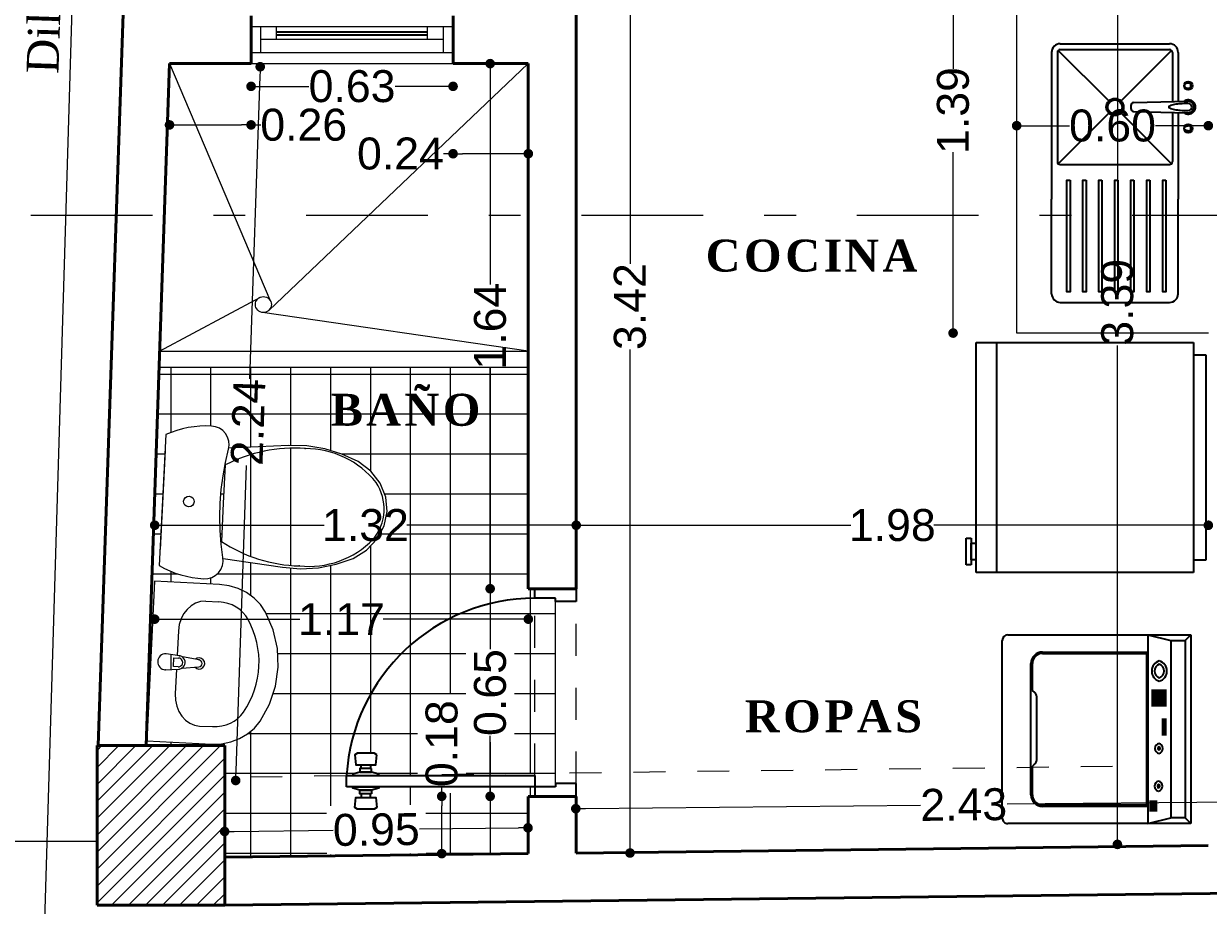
# Model space of a CAD drawing. Header units: inches. Extents: x 2908 to 3459, y -3172 to -55.
# Drawn here: x 3279.164 to 3282.872, y -171.663 to -168.903 of the extents above; entities that cross this region are included whole.
import ezdxf

# ---------------------------------------------------------------- set-up
doc = ezdxf.new("R2010")
doc.units = ezdxf.units.IN
doc.header["$MEASUREMENT"] = 0
doc.linetypes.add('ACAD_ISO03W100', pattern=[30, 12, -18])
doc.linetypes.add('DASHDOT', pattern=[25.4, 12.7, -6.35, 0, -6.35])
for name, color, linetype, lineweight in [('COTA', 1, 'Continuous', 9), ('Cotas', 8, 'Continuous', 18), ('E-EJES', 1, 'DASHDOT', 5), ('Estructura', 1, 'Continuous', 40), ('Interior - Furniture _Pen_No__75', 250, 'Continuous', 20), ('linea de linderos', 3, 'Continuous', 30), ('LINEAS DE PROYECCIÒN', 74, 'ACAD_ISO03W100', 18), ('linmesa de proyecciones', 95, 'ACAD_ISO03W100', 5), ('MARCOS VENTANAS', 147, 'Continuous', 18), ('muebles madera', 44, 'Continuous', 18), ('muros 2', 5, 'Continuous', 40), ('muros bajitos', 4, 'Continuous', 15), ('PISO', 33, 'Continuous', 18)]:
    doc.layers.add(name, color=color, linetype=linetype, lineweight=lineweight)
for name, color, linetype in [('MUE', 124, 'Continuous'), ('TEXTO', 4, 'Continuous'), ('VIDRIOS', 130, 'Continuous')]:
    doc.layers.add(name, color=color, linetype=linetype)
doc.styles.add('Arial new', font='arial.ttf')
doc.styles.add('CONSTRUCTORA', font='times.ttf', dxfattribs={"height": 0.3})
doc.dimstyles.new('GUS', dxfattribs={"dimtxt": 0.1, "dimasz": 0.03, "dimexe": 0.05, "dimexo": 0.05, "dimgap": 0.005, "dimtad": 0, "dimzin": 1, "dimdsep": 46, "dimtxsty": 'Arial new', "dimblk": 'DOT', "dimcen": 0.01, "dimse1": 1, "dimse2": 1, "dimclrd": 1, "dimclre": 252, "dimclrt": 1, "dimaunit": 1, "dimadec": 0, "dimazin": 2, "dimtfac": 1, "dimtmove": 0, "dimatfit": 2, "dimldrblk": 'ARCHTICK', "dimfxl": 1, "dimlwd": -1, "dimlwe": -1, "dimarcsym": 1})

# ---------------------------------------------------------------- blocks, each defined once
blk = doc.blocks.new('_Dot')
at = {"color": 0, "linetype": 'ByBlock', "lineweight": -2}
blk.add_line((-0.5, 0), (-1, 0), dxfattribs=at)
at = {"color": 0, "linetype": 'ByBlock', "const_width": 0.5}
blk.add_lwpolyline([(-0.25, 0, 1), (0.25, 0, 1)], format="xyb", close=True, dxfattribs=at)
blk = doc.blocks.new('*D4467')
at = {"layer": 'COTA', "color": 1, "linetype": 'Continuous', "transparency": 16777216}
for p, q in [((3278.9373, -165.0534), (3278.8485, -168.1992)), ((3278.752, -171.6141), (3278.8409, -168.4684))]:
    blk.add_line(p, q, dxfattribs=at)
at = {"layer": 'Defpoints', "color": 0, "transparency": 16777216}
for p in [(3278.9382, -165.0234), (3279.5802, -165.0416, -1.031), (3279.3932, -171.6622, -1.031)]:
    blk.add_point(p, dxfattribs=at)
at = {"layer": 'COTA', "color": 1, "transparency": 16777216, "xscale": 0.03, "yscale": 0.03, "zscale": 0.03}
for p, rotation in [((3278.9382, -165.0234), 88.38233466526347), ((3278.7512, -171.6441), 268.3823346652634)]:
    blk.add_blockref('_Dot', p, dxfattribs=dict(at, rotation=rotation))
at = {"layer": 'COTA', "color": 1, "transparency": 16777216, "insert": (3278.8447, -168.3338), "char_height": 0.1, "attachment_point": 5, "rotation": 88.3823, "style": 'Arial new'}
blk.add_mtext('6.62', dxfattribs=at)
blk = doc.blocks.new('_ArchTick')
at = {"color": 0, "linetype": 'ByBlock', "const_width": 0.15}
blk.add_lwpolyline([(-0.5, -0.5), (0.5, 0.5)], dxfattribs=at)
blk = doc.blocks.new('*D4489')
at = {"layer": 'COTA', "color": 1, "linetype": 'Continuous', "transparency": 16777216}
for p, q in [((3280.922, -171.3604), (3281.9706, -171.3498)), ((3283.2907, -171.3364), (3282.2421, -171.347))]:
    blk.add_line(p, q, dxfattribs=at)
at = {"layer": 'Defpoints', "color": 0, "transparency": 16777216}
for p in [(3283.3207, -171.3361), (3283.3222, -171.475), (3280.8934, -171.4996)]:
    blk.add_point(p, dxfattribs=at)
at = {"layer": 'COTA', "color": 1, "transparency": 16777216, "xscale": 0.03, "yscale": 0.03, "zscale": 0.03}
for p, rotation in [((3283.3207, -171.3361), 0.5811746117304712), ((3280.892, -171.3607), 180.5811746117304)]:
    blk.add_blockref('_Dot', p, dxfattribs=dict(at, rotation=rotation))
at = {"layer": 'COTA', "color": 1, "transparency": 16777216, "insert": (3282.1064, -171.3484), "char_height": 0.1, "attachment_point": 5, "rotation": 0.5812, "style": 'Arial new'}
blk.add_mtext('2.43', dxfattribs=at)
blk = doc.blocks.new('LAVAMANOS PLANTA 2')
at = {"layer": 'Interior - Furniture _Pen_No__75', "color": 102, "linetype": 'Continuous'}
for p, q in [((2182.2038, 1651.3478), (2182.2038, 1651.1441)), ((2182.7038, 1651.3478), (2182.2038, 1651.3478)), ((2182.7038, 1651.1441), (2182.7038, 1651.3478)), ((2182.4288, 1651.3007), (2182.4328, 1651.2587)), ((2182.4748, 1651.2587), (2182.4788, 1651.3007)), ((2182.4322, 1651.2657), (2182.3548, 1651.2657)), ((2182.4402, 1651.2609), (2182.4402, 1651.2758)), ((2182.4402, 1651.2758), (2182.4674, 1651.2758)), ((2182.4674, 1651.2758), (2182.4674, 1651.2609)), ((2182.5529, 1651.2657), (2182.4755, 1651.2657)), ((2182.4361, 1651.2492), (2182.4427, 1651.1963)), ((2182.4649, 1651.1963), (2182.4716, 1651.2492)), ((2182.2582, 1651.1848), (2182.2582, 1651.1441)), ((2182.6495, 1651.1848), (2182.6495, 1651.1441)), ((2182.2038, 1651.1441), (2182.2062, 1651.1141)), ((2182.7014, 1651.1141), (2182.7038, 1651.1441)), ((2182.2062, 1651.1141), (2182.2134, 1651.0851)), ((2182.6943, 1651.0851), (2182.7014, 1651.1141)), ((2182.2134, 1651.0851), (2182.2251, 1651.058)), ((2182.6826, 1651.058), (2182.6943, 1651.0851)), ((2182.2251, 1651.058), (2182.2409, 1651.0336)), ((2182.2409, 1651.0336), (2182.2604, 1651.0128)), ((2182.6473, 1651.0128), (2182.6668, 1651.0336)), ((2182.6668, 1651.0336), (2182.6826, 1651.058)), ((2182.2604, 1651.0128), (2182.2829, 1650.9961)), ((2182.2829, 1650.9961), (2182.3372, 1650.9695)), ((2182.5705, 1650.9695), (2182.6248, 1650.9961)), ((2182.6248, 1650.9961), (2182.6473, 1651.0128)), ((2182.3372, 1650.9695), (2182.3947, 1650.9532)), ((2182.513, 1650.9532), (2182.5705, 1650.9695)), ((2182.3947, 1650.9532), (2182.4538, 1650.9478)), ((2182.4538, 1650.9478), (2182.513, 1650.9532))]:
    blk.add_line(p, q, dxfattribs=at)
for centre, major_axis, ratio, start_param, end_param in [((2182.4538, 1651.3007), (-0.0177, 0.0177), 1, 3.926991, 7.068583), ((2182.3549, 1651.1848), (-0.0967, 0), 0.835889, -1.570796, 0), ((2182.4538, 1651.2606), (0.0149, 0.0149), 1, 2.446421, 2.928157), ((2182.4538, 1651.2609), (-0.00962, 0.00962), 1, 0.785398, 3.926991), ((2182.4538, 1651.2606), (-0.0149, 0.0149), 1, 3.355029, 3.836764), ((2182.5527, 1651.1848), (0.0967, 0), 0.835889, 0, 1.570796), ((2182.4538, 1651.2606), (0.0149, 0.0149), 1, 2.928157, 4.925825), ((2182.4538, 1651.1959), (0.0124, 0.0124), 1, 7.869913, 12.550439), ((2182.4538, 1651.1977), (0.00791, 0.00791), 1, 2.480792, 5.373189), ((2182.3548, 1651.1441), (0, 0.1077), 0.896739, 1.570796, 2.644618), ((2182.5529, 1651.1441), (0, 0.1077), 0.896739, 3.638567, 4.712389), ((2182.4538, 1651.3478), (0, 0.3394), 0.896739, 2.644618, 3.638567)]:
    blk.add_ellipse(centre, major_axis=major_axis, ratio=ratio, start_param=start_param, end_param=end_param, dxfattribs=at)
for p in [(2182.4288, 1651.3007), (2182.4748, 1651.2587), (2182.4361, 1651.2492), (2182.4649, 1651.1963)]:
    blk.add_point(p, dxfattribs=at)
blk = doc.blocks.new('SANITARIO PLANTA 2')
at = {"layer": 'Interior - Furniture _Pen_No__75', "color": 102, "linetype": 'Continuous'}
for p, q in [((2181.7574, 1651.3327), (2181.7512, 1651.3172)), ((2181.7645, 1651.3478), (2181.7574, 1651.3327)), ((2182.138, 1651.3478), (2181.7645, 1651.3478)), ((2182.0922, 1651.3478), (2181.8103, 1651.3478)), ((2182.1451, 1651.3327), (2182.138, 1651.3478)), ((2182.1513, 1651.3172), (2182.1451, 1651.3327)), ((2181.7459, 1651.3014), (2181.7415, 1651.2853)), ((2181.7512, 1651.3172), (2181.7459, 1651.3014)), ((2182.1566, 1651.3014), (2182.1513, 1651.3172)), ((2182.161, 1651.2853), (2182.1566, 1651.3014)), ((2181.7381, 1651.269), (2181.7357, 1651.2525)), ((2181.7415, 1651.2853), (2181.7381, 1651.269)), ((2182.1644, 1651.269), (2182.161, 1651.2853)), ((2182.1668, 1651.2525), (2182.1644, 1651.269)), ((2181.7342, 1651.2359), (2181.7337, 1651.2193)), ((2181.7357, 1651.2525), (2181.7342, 1651.2359)), ((2182.1683, 1651.2359), (2182.1668, 1651.2525)), ((2182.1687, 1651.2193), (2182.1683, 1651.2359)), ((2181.7337, 1651.2193), (2181.735, 1651.2077)), ((2181.735, 1651.2077), (2181.7388, 1651.1968)), ((2181.7388, 1651.1968), (2181.7449, 1651.1869)), ((2182.1576, 1651.1869), (2182.1637, 1651.1968)), ((2182.1637, 1651.1968), (2182.1675, 1651.2077)), ((2182.1675, 1651.2077), (2182.1687, 1651.2193)), ((2181.7449, 1651.1869), (2181.753, 1651.1786)), ((2181.753, 1651.1786), (2181.7628, 1651.1723)), ((2181.7628, 1651.1723), (2181.7737, 1651.1683)), ((2181.7737, 1651.1683), (2181.7852, 1651.1668)), ((2181.7936, 1651.1675), (2181.7779, 1650.9974)), ((2181.7852, 1651.1668), (2181.7967, 1651.1678)), ((2181.7967, 1651.1678), (2181.835, 1651.1746)), ((2181.835, 1651.1746), (2181.8736, 1651.1794)), ((2181.9512, 1651.1747), (2181.8423, 1651.1747)), ((2181.8736, 1651.1794), (2181.9124, 1651.1824)), ((2181.9124, 1651.1824), (2181.9512, 1651.1833)), ((2181.9512, 1651.1833), (2181.9901, 1651.1824)), ((2182.0602, 1651.1747), (2181.9512, 1651.1747)), ((2181.9901, 1651.1824), (2182.0289, 1651.1794)), ((2182.0289, 1651.1794), (2182.0675, 1651.1746)), ((2182.0675, 1651.1746), (2182.1057, 1651.1678)), ((2182.1057, 1651.1678), (2182.1173, 1651.1668)), ((2182.1246, 1650.9974), (2182.1089, 1651.1675)), ((2182.1173, 1651.1668), (2182.1288, 1651.1683)), ((2182.1288, 1651.1683), (2182.1397, 1651.1723)), ((2182.1397, 1651.1723), (2182.1494, 1651.1786)), ((2182.1494, 1651.1786), (2182.1576, 1651.1869)), ((2181.7779, 1650.9974), (2181.7763, 1650.9457)), ((2182.1262, 1650.9457), (2182.1246, 1650.9974)), ((2181.7763, 1650.9457), (2181.7818, 1650.8943)), ((2182.1207, 1650.8943), (2182.1262, 1650.9457)), ((2181.7818, 1650.8943), (2181.7942, 1650.8446)), ((2182.1083, 1650.8446), (2182.1207, 1650.8943)), ((2181.7942, 1650.8446), (2181.8132, 1650.7976)), ((2182.0892, 1650.7976), (2182.1083, 1650.8446)), ((2181.8132, 1650.7976), (2181.8388, 1650.7605)), ((2182.0636, 1650.7605), (2182.0892, 1650.7976)), ((2181.8388, 1650.7605), (2181.8719, 1650.7319)), ((2182.0306, 1650.7319), (2182.0636, 1650.7605)), ((2181.8719, 1650.7319), (2181.9102, 1650.714)), ((2181.9923, 1650.714), (2182.0306, 1650.7319)), ((2182.0323, 1650.7432), (2182.0323, 1650.7432)), ((2181.9102, 1650.714), (2181.9512, 1650.7078)), ((2181.9512, 1650.7164), (2181.9512, 1650.7164)), ((2181.9512, 1650.7078), (2181.9923, 1650.714))]:
    blk.add_line(p, q, dxfattribs=at)
for centre, major_axis, start_param, end_param in [((2181.9512, 1651.2728), (-0.0106, 0.0106), 3.926991, 10.210176), ((2182.2093, 1650.9598), (0.3008, 0.3008), 1.826518, 2.379825), ((2181.6931, 1650.9598), (0.3008, 0.3008), 5.474157, 6.027464), ((2182.0407, 1650.9355), (0.1817, 0.1817), 2.300429, 3.201361), ((2181.8618, 1650.9355), (0.1817, 0.1817), 4.65262, 5.553553), ((2181.9521, 1650.855), (-0.098, 0.098), 1.723987, 2.350337), ((2181.9504, 1650.855), (-0.098, 0.098), 2.362052, 2.988402)]:
    blk.add_ellipse(centre, major_axis=major_axis, ratio=1, start_param=start_param, end_param=end_param, dxfattribs=at)
for p in [(2182.0602, 1651.1747), (2181.7842, 1650.9498), (2182.1183, 1650.9498), (2181.8702, 1650.7432)]:
    blk.add_point(p, dxfattribs=at)
blk = doc.blocks.new('*D4492')
at = {"layer": 'COTA', "color": 1, "linetype": 'Continuous', "transparency": 16777216}
for p, q in [((3279.903, -169.0678), (3279.8705, -170.0152)), ((3279.8283, -171.2425), (3279.8612, -170.2861))]:
    blk.add_line(p, q, dxfattribs=at)
at = {"layer": 'Defpoints', "color": 0, "transparency": 16777216}
for p in [(3279.6202, -169.0281), (3279.9041, -169.0379), (3279.5434, -171.2627)]:
    blk.add_point(p, dxfattribs=at)
at = {"layer": 'COTA', "color": 1, "transparency": 16777216, "xscale": 0.03, "yscale": 0.03, "zscale": 0.03}
for p, rotation in [((3279.9041, -169.0379), 88.03260080624764), ((3279.8273, -171.2725), 268.0326008062476)]:
    blk.add_blockref('_Dot', p, dxfattribs=dict(at, rotation=rotation))
at = {"layer": 'COTA', "color": 1, "transparency": 16777216, "insert": (3279.8658, -170.1506), "char_height": 0.1, "attachment_point": 5, "rotation": 88.0326, "style": 'Arial new'}
blk.add_mtext('2.24', dxfattribs=at)
blk = doc.blocks.new('*D4493')
at = {"layer": 'COTA', "color": 1, "linetype": 'Continuous', "transparency": 16777216}
for p, q in [((3279.6038, -170.7674), (3280.0284, -170.7674)), ((3280.7134, -170.7674), (3280.2888, -170.7674))]:
    blk.add_line(p, q, dxfattribs=at)
at = {"layer": 'Defpoints', "color": 0, "transparency": 16777216}
for p in [(3279.5738, -170.3781), (3280.7434, -170.6721), (3280.7434, -170.7674)]:
    blk.add_point(p, dxfattribs=at)
at = {"layer": 'COTA', "color": 1, "transparency": 16777216, "xscale": 0.03, "yscale": 0.03, "zscale": 0.03, "rotation": 180}
blk.add_blockref('_Dot', (3279.5738, -170.7674), dxfattribs=at)
at = {"layer": 'COTA', "color": 1, "transparency": 16777216, "xscale": 0.03, "yscale": 0.03, "zscale": 0.03}
blk.add_blockref('_Dot', (3280.7434, -170.7674), dxfattribs=at)
at = {"layer": 'COTA', "color": 1, "transparency": 16777216, "insert": (3280.1586, -170.7674), "char_height": 0.1, "attachment_point": 5, "style": 'Arial new'}
blk.add_mtext('1.17', dxfattribs=at)
blk = doc.blocks.new('*D4481')
at = {"layer": 'COTA', "color": 1, "linetype": 'Continuous', "transparency": 16777216}
for p, q in [((3281.0618, -168.1081), (3281.0618, -169.6545)), ((3281.0618, -171.4696), (3281.0618, -169.9232))]:
    blk.add_line(p, q, dxfattribs=at)
at = {"layer": 'Defpoints', "color": 0, "transparency": 16777216}
for p in [(3280.8934, -168.0781), (3281.0618, -168.0781), (3280.8934, -171.4996)]:
    blk.add_point(p, dxfattribs=at)
at = {"layer": 'COTA', "color": 1, "transparency": 16777216, "xscale": 0.03, "yscale": 0.03, "zscale": 0.03}
for p, rotation in [((3281.0618, -168.0781), 90), ((3281.0618, -171.4996), 270)]:
    blk.add_blockref('_Dot', p, dxfattribs=dict(at, rotation=rotation))
at = {"layer": 'COTA', "color": 1, "transparency": 16777216, "insert": (3281.0618, -169.7889), "char_height": 0.1, "attachment_point": 5, "rotation": 90, "style": 'Arial new'}
blk.add_mtext('3.42', dxfattribs=at)
blk = doc.blocks.new('LAVADO01')
at = {"layer": 'MUE'}
for p, q in [((0.0099, 0.5976), (0.6013, 0.5976)), ((0.0099, 0.5976), (0.0279, 0.5796)), ((0.0099, 0.0249), (0.0099, 0.5976)), ((0.6013, 0.5976), (0.5833, 0.5796)), ((0.6013, 0.5976), (0.6013, 0.0249)), ((0.0279, 0.5796), (0.5833, 0.5796)), ((0.0279, 0.5346), (0.0279, 0.5796)), ((0.5833, 0.5796), (0.5833, 0.5346)), ((0.0099, 0.4626), (0.0279, 0.5346)), ((0.0279, 0.5346), (0.5833, 0.5346)), ((0.6013, 0.4626), (0.5833, 0.5346)), ((0.2349, 0.519), (0.1815, 0.519)), ((0.2349, 0.5186), (0.1815, 0.5186)), ((0.2349, 0.5181), (0.1815, 0.5181)), ((0.2349, 0.5136), (0.1815, 0.5136)), ((0.2349, 0.5091), (0.1815, 0.5091)), ((0.2349, 0.5046), (0.1815, 0.5046)), ((0.2349, 0.5001), (0.1815, 0.5001)), ((0.2349, 0.4956), (0.1815, 0.4956)), ((0.2349, 0.4911), (0.1815, 0.4911)), ((0.2349, 0.4866), (0.1815, 0.4866)), ((0.2349, 0.4821), (0.1815, 0.4821)), ((0.3258, 0.519), (0.2724, 0.519)), ((0.3258, 0.5186), (0.2724, 0.5186)), ((0.3258, 0.5181), (0.2724, 0.5181)), ((0.3258, 0.5136), (0.2724, 0.5136)), ((0.3258, 0.5091), (0.2724, 0.5091)), ((0.5632, 0.4895), (0.5292, 0.4895)), ((0.5632, 0.4891), (0.5292, 0.4891)), ((0.5632, 0.4886), (0.5292, 0.4886)), ((0.5632, 0.4841), (0.5292, 0.4841)), ((0.0099, 0.4626), (0.6013, 0.4626)), ((0.0639, 0.1329), (0.0639, 0.4626)), ((0.0639, 0.4581), (0.5473, 0.4581)), ((0.0684, 0.1329), (0.0684, 0.4626)), ((0.2349, 0.4776), (0.1815, 0.4776)), ((0.5632, 0.4796), (0.5292, 0.4796)), ((0.5632, 0.4751), (0.5292, 0.4751)), ((0.5632, 0.4706), (0.5292, 0.4706)), ((0.5428, 0.4626), (0.5428, 0.1329)), ((0.5473, 0.4626), (0.5473, 0.1329)), ((0.4014, 0.1149), (0.204, 0.1149)), ((0.1841, 0.1014), (0.0999, 0.1014)), ((0.5113, 0.0969), (0.0999, 0.0969)), ((0.1903, 0.1086), (0.1841, 0.1014)), ((0.4154, 0.1082), (0.421, 0.1014)), ((0.5113, 0.1014), (0.421, 0.1014)), ((0.5833, 0.0069), (0.0279, 0.0069))]:
    blk.add_line(p, q, dxfattribs=at)
for centre, radius, start, end in [((0.1236, 0.4895), 0.0329, 16.038, 163.962), ((0.1236, 0.5077), 0.0329, 196.038, 343.962), ((0.1236, 0.4895), 0.0239, 22.365, 157.635), ((0.1236, 0.5077), 0.0239, 202.365, 337.635), ((0.3656, 0.4941), 0.0159, 12.3736, 167.6264), ((0.3656, 0.5009), 0.0159, 192.3736, 347.6264), ((0.3656, 0.4941), 0.00689, 29.6297, 150.3703), ((0.3656, 0.5009), 0.00689, 209.6297, 330.3703), ((0.4837, 0.4929), 0.0159, 12.3736, 167.6264), ((0.4837, 0.4997), 0.0159, 192.3736, 347.6264), ((0.4837, 0.4929), 0.00689, 29.6297, 150.3703), ((0.4837, 0.4997), 0.00689, 209.6297, 330.3703), ((0.0999, 0.1329), 0.036, 180, 270), ((0.0999, 0.1329), 0.0315, 180, 270), ((0.204, 0.0969), 0.018, 90, 139.4084), ((0.4014, 0.0969), 0.018, 39.1404, 90), ((0.5113, 0.1329), 0.0315, 270, 0), ((0.5113, 0.1329), 0.036, 270, 0), ((0.0279, 0.0249), 0.018, 180, 270), ((0.5833, 0.0249), 0.018, 270, 0)]:
    blk.add_arc(centre, radius, start, end, dxfattribs=at)
blk = doc.blocks.new('lavaplatos 2')
at = {"layer": 'MUE', "linetype": 'Continuous'}
for p, q in [((2179.7226, 1646.922), (2179.3806, 1646.922)), ((2179.3536, 1646.895), (2179.3536, 1646.5984)), ((2179.7496, 1646.895), (2179.7496, 1646.5984)), ((2179.3536, 1646.3276), (2179.3536, 1646.5984)), ((2179.7496, 1646.1394), (2179.7496, 1646.5984)), ((2179.3716, 1646.3272), (2179.3716, 1646.4814)), ((2179.5325, 1646.3295), (2179.3743, 1646.4878)), ((2179.7226, 1646.4904), (2179.3806, 1646.4904)), ((2179.5707, 1646.3295), (2179.729, 1646.4878)), ((2179.7316, 1646.1394), (2179.7316, 1646.4814)), ((2179.493, 1646.3241), (2179.3222, 1646.3284)), ((2179.493, 1646.2967), (2179.3222, 1646.2924)), ((2179.3536, 1646.1394), (2179.3536, 1646.2932)), ((2179.3716, 1646.1394), (2179.3716, 1646.2937)), ((2179.5325, 1646.2913), (2179.3743, 1646.1331)), ((2179.5018, 1646.3057), (2179.5018, 1646.3151)), ((2179.5707, 1646.2913), (2179.729, 1646.1331)), ((2179.729, 1646.1331), (2179.5707, 1646.2913)), ((2179.7226, 1646.1304), (2179.3806, 1646.1304)), ((2179.7226, 1646.1124), (2179.3806, 1646.1124))]:
    blk.add_line(p, q, dxfattribs=at)
for points in [[(2179.3921, 1646.5395), (2179.3921, 1646.8895), (2179.4021, 1646.8895), (2179.4021, 1646.5395)], [(2179.4421, 1646.5395), (2179.4421, 1646.8895), (2179.4521, 1646.8895), (2179.4521, 1646.5395)], [(2179.4921, 1646.5395), (2179.4921, 1646.8895), (2179.5021, 1646.8895), (2179.5021, 1646.5395)], [(2179.5421, 1646.5395), (2179.5421, 1646.8895), (2179.5521, 1646.8895), (2179.5521, 1646.5395)], [(2179.5921, 1646.5395), (2179.5921, 1646.8895), (2179.6021, 1646.8895), (2179.6021, 1646.5395)], [(2179.6421, 1646.5395), (2179.6421, 1646.8895), (2179.6521, 1646.8895), (2179.6521, 1646.5395)], [(2179.6921, 1646.5395), (2179.6921, 1646.8895), (2179.7021, 1646.8895), (2179.7021, 1646.5395)]]:
    blk.add_lwpolyline(points, close=True, dxfattribs=at)
for points in [[(2179.3218, 1646.3854, -0.066102), (2179.3268, 1646.3847, -0.078714), (2179.3307, 1646.383, -0.107168), (2179.3335, 1646.3801, -0.14233), (2179.3343, 1646.3772, -0.14233), (2179.3335, 1646.3743, -0.107168), (2179.3307, 1646.3714, -0.078714), (2179.3268, 1646.3697, -0.066102), (2179.3218, 1646.369, -0.066102)], [(2179.3218, 1646.2995, 0.018473), (2179.3471, 1646.3004, 0.025742), (2179.3651, 1646.3027, 0.057679), (2179.3811, 1646.3075, 0.299367), (2179.383, 1646.3104, 0.299367), (2179.3811, 1646.3133, 0.057679), (2179.3651, 1646.3182, 0.025742), (2179.3471, 1646.3204, 0.018473), (2179.3218, 1646.3214, 0.018473)], [(2179.3218, 1646.2354, 0.066102), (2179.3268, 1646.2361, 0.078714), (2179.3307, 1646.2378, 0.107168), (2179.3335, 1646.2407, 0.14233), (2179.3343, 1646.2436, 0.14233), (2179.3335, 1646.2466, 0.107168), (2179.3307, 1646.2494, 0.078714), (2179.3268, 1646.2512, 0.066102), (2179.3218, 1646.2518, 0.066102)]]:
    blk.add_lwpolyline(points, format="xyb", dxfattribs=at)
for centre, radius in [((2179.3218, 1646.3772), 0.0135), ((2179.5516, 1646.3104), 0.027), ((2179.5516, 1646.3104), 0.0225), ((2179.3218, 1646.2436), 0.0135)]:
    blk.add_circle(centre, radius, dxfattribs=at)
for centre, radius, start, end in [((2179.3806, 1646.895), 0.027, 90, 180), ((2179.7226, 1646.895), 0.027, 0, 90), ((2179.3806, 1646.4814), 0.009, 90, 180), ((2179.7226, 1646.4814), 0.009, 0, 90), ((2179.3218, 1646.3772), 0.00821, 90, 270), ((2179.3218, 1646.3104), 0.0225, 51.6962, 308.3038), ((2179.3218, 1646.3104), 0.018, 90, 270), ((2179.3218, 1646.3104), 0.0109, 90, 270), ((2179.4928, 1646.3151), 0.009, 0, 88.5661), ((2179.4928, 1646.3057), 0.009, 271.4339, 0), ((2179.3218, 1646.2436), 0.00821, 90, 270), ((2179.3806, 1646.1394), 0.027, 180, 270), ((2179.3806, 1646.1394), 0.009, 180, 270), ((2179.7226, 1646.1394), 0.009, 270, 0), ((2179.7226, 1646.1394), 0.027, 270, 0)]:
    blk.add_arc(centre, radius, start, end, dxfattribs=at)
blk = doc.blocks.new('nevera2')
at = {"color": 102}
for p, q in [((2153.7556, 1647.1352), (2154.4363, 1647.1352)), ((2153.7556, 1646.4152), (2153.7556, 1647.1352)), ((2154.3709, 1647.1352), (2154.3709, 1646.4152)), ((2154.4363, 1647.1352), (2154.4363, 1646.4152)), ((2154.452, 1647.0277), (2154.452, 1647.1116)), ((2154.452, 1647.1116), (2154.4674, 1647.1116)), ((2154.4674, 1647.1116), (2154.4674, 1647.0277)), ((2153.7556, 1647.0959), (2153.7163, 1647.0959)), ((2153.7163, 1647.0959), (2153.7163, 1646.4545)), ((2154.4363, 1647.0959), (2154.452, 1647.0959)), ((2154.452, 1647.0959), (2154.452, 1647.0436)), ((2154.452, 1647.0436), (2154.4363, 1647.0436)), ((2154.4674, 1647.0277), (2154.452, 1647.0277)), ((2153.7163, 1646.4545), (2153.7556, 1646.4545)), ((2154.4363, 1646.4152), (2153.7556, 1646.4152))]:
    blk.add_line(p, q, dxfattribs=at)
blk = doc.blocks.new('*D4717')
at = {"layer": 'COTA', "color": 1, "linetype": 'Continuous', "transparency": 16777216}
for p, q in [((3279.6038, -170.4734), (3280.1039, -170.4734)), ((3280.8634, -170.4734), (3280.3632, -170.4734))]:
    blk.add_line(p, q, dxfattribs=at)
at = {"layer": 'Defpoints', "color": 0, "transparency": 16777216}
for p in [(3279.5738, -170.3781), (3280.8934, -170.3781), (3280.8934, -170.4734)]:
    blk.add_point(p, dxfattribs=at)
at = {"layer": 'COTA', "color": 1, "transparency": 16777216, "xscale": 0.03, "yscale": 0.03, "zscale": 0.03, "rotation": 180}
blk.add_blockref('_Dot', (3279.5738, -170.4734), dxfattribs=at)
at = {"layer": 'COTA', "color": 1, "transparency": 16777216, "xscale": 0.03, "yscale": 0.03, "zscale": 0.03}
blk.add_blockref('_Dot', (3280.8934, -170.4734), dxfattribs=at)
at = {"layer": 'COTA', "color": 1, "transparency": 16777216, "insert": (3280.2336, -170.4734), "char_height": 0.1, "attachment_point": 5, "style": 'Arial new'}
blk.add_mtext('1.32', dxfattribs=at)
blk = doc.blocks.new('*D4720')
at = {"layer": 'COTA', "color": 1, "linetype": 'Continuous', "transparency": 16777216}
for p, q in [((3282.0731, -168.5081), (3282.0731, -169.0446)), ((3282.0731, -169.8417), (3282.0731, -169.3052))]:
    blk.add_line(p, q, dxfattribs=at)
at = {"layer": 'Defpoints', "color": 0, "transparency": 16777216}
for p in [(3282.2722, -168.4781), (3282.0731, -169.8717), (3282.2722, -169.8717)]:
    blk.add_point(p, dxfattribs=at)
at = {"layer": 'COTA', "color": 1, "transparency": 16777216, "xscale": 0.03, "yscale": 0.03, "zscale": 0.03}
for p, rotation in [((3282.0731, -168.4781), 90), ((3282.0731, -169.8717), 270)]:
    blk.add_blockref('_Dot', p, dxfattribs=dict(at, rotation=rotation))
at = {"layer": 'COTA', "color": 1, "transparency": 16777216, "insert": (3282.0731, -169.1749), "char_height": 0.1, "attachment_point": 5, "rotation": 90, "style": 'Arial new'}
blk.add_mtext('1.39', dxfattribs=at)
blk = doc.blocks.new('*D4721')
at = {"layer": 'COTA', "color": 1, "linetype": 'Continuous', "transparency": 16777216}
for p, q in [((3280.9234, -170.4734), (3281.7525, -170.4734)), ((3282.8422, -170.4734), (3282.0131, -170.4734))]:
    blk.add_line(p, q, dxfattribs=at)
at = {"layer": 'Defpoints', "color": 0, "transparency": 16777216}
for p in [(3280.8934, -170.3781), (3282.8722, -170.4509), (3282.8722, -170.4734)]:
    blk.add_point(p, dxfattribs=at)
at = {"layer": 'COTA', "color": 1, "transparency": 16777216, "xscale": 0.03, "yscale": 0.03, "zscale": 0.03, "rotation": 180}
blk.add_blockref('_Dot', (3280.8934, -170.4734), dxfattribs=at)
at = {"layer": 'COTA', "color": 1, "transparency": 16777216, "xscale": 0.03, "yscale": 0.03, "zscale": 0.03}
blk.add_blockref('_Dot', (3282.8722, -170.4734), dxfattribs=at)
at = {"layer": 'COTA', "color": 1, "transparency": 16777216, "insert": (3281.8828, -170.4734), "char_height": 0.1, "attachment_point": 5, "style": 'Arial new'}
blk.add_mtext('1.98', dxfattribs=at)
blk = doc.blocks.new('*D4722')
at = {"layer": 'COTA', "color": 1, "linetype": 'Continuous', "transparency": 16777216}
for p, q in [((3282.5875, -168.1081), (3282.5875, -169.6404)), ((3282.5875, -171.4425), (3282.5875, -169.9102))]:
    blk.add_line(p, q, dxfattribs=at)
at = {"layer": 'Defpoints', "color": 0, "transparency": 16777216}
for p in [(3282.5875, -168.0781), (3282.8722, -168.0781), (3282.8721, -171.4725)]:
    blk.add_point(p, dxfattribs=at)
at = {"layer": 'COTA', "color": 1, "transparency": 16777216, "xscale": 0.03, "yscale": 0.03, "zscale": 0.03}
for p, rotation in [((3282.5875, -168.0781), 90), ((3282.5875, -171.4725), 270)]:
    blk.add_blockref('_Dot', p, dxfattribs=dict(at, rotation=rotation))
at = {"layer": 'COTA', "color": 1, "transparency": 16777216, "insert": (3282.5875, -169.7753), "char_height": 0.1, "attachment_point": 5, "rotation": 90, "style": 'Arial new'}
blk.add_mtext('3.39', dxfattribs=at)
blk = doc.blocks.new('puerta baño')
at = {"layer": 'linmesa de proyecciones', "color": 3, "ltscale": 0.001}
for p, q in [((2041.4205, 1040.6659), (2041.9755, 1040.6659)), ((2041.3955, 1040.5359), (2041.9655, 1040.5359))]:
    blk.add_line(p, q, dxfattribs=at)
at = {"layer": 'MUE', "color": 3}
for p, q in [((2041.3855, 1040.6659), (2041.3855, 1041.2548)), ((2041.3855, 1041.2548), (2041.4205, 1041.2548)), ((2041.4205, 1041.2548), (2041.4205, 1040.6659)), ((2041.3855, 1040.6659), (2041.3555, 1040.6659)), ((2041.4205, 1040.6659), (2041.3855, 1040.6659)), ((2041.3855, 1040.6009), (2041.3855, 1040.6659)), ((2041.9755, 1040.6659), (2042.0055, 1040.6659)), ((2041.9755, 1040.6009), (2041.9755, 1040.6659)), ((2041.3855, 1040.6009), (2041.3855, 1040.6359)), ((2041.3955, 1040.6009), (2041.3855, 1040.6009)), ((2041.3955, 1040.6009), (2041.3855, 1040.6009)), ((2041.3955, 1040.5359), (2041.3955, 1040.6009)), ((2041.9655, 1040.5359), (2041.9655, 1040.6009)), ((2041.9655, 1040.6009), (2041.9755, 1040.6009)), ((2041.3555, 1040.5359), (2041.3955, 1040.5359)), ((2042.0055, 1040.5359), (2041.9655, 1040.5359))]:
    blk.add_line(p, q, dxfattribs=at)
for points in [[(2041.3204, 1041.1606), (2041.3157, 1041.1687), (2041.3157, 1041.221), (2041.3204, 1041.2291), (2041.3517, 1041.2263), (2041.3517, 1041.1634), (2041.3204, 1041.1606)], [(2041.3855, 1041.1543), (2041.3809, 1041.1543), (2041.3749, 1041.1768), (2041.3749, 1041.2129), (2041.3809, 1041.2353), (2041.3855, 1041.2353), (2041.3855, 1041.1543)], [(2041.4205, 1041.1543), (2041.4251, 1041.1543), (2041.4311, 1041.1768), (2041.4311, 1041.2129), (2041.4251, 1041.2353), (2041.4205, 1041.2353), (2041.4205, 1041.1543)], [(2041.4856, 1041.1606), (2041.4903, 1041.1687), (2041.4903, 1041.221), (2041.4856, 1041.2291), (2041.4543, 1041.2263), (2041.4543, 1041.1634), (2041.4856, 1041.1606)], [(2041.3517, 1041.1803), (2041.3633, 1041.1803), (2041.3633, 1041.2094), (2041.3517, 1041.2094)], [(2041.3633, 1041.1768), (2041.3633, 1041.2129), (2041.3749, 1041.2129), (2041.3749, 1041.1768), (2041.3633, 1041.1768)], [(2041.4427, 1041.1768), (2041.4427, 1041.2129), (2041.4311, 1041.2129), (2041.4311, 1041.1768), (2041.4427, 1041.1768)], [(2041.4543, 1041.1803), (2041.4427, 1041.1803), (2041.4427, 1041.2094), (2041.4543, 1041.2094)]]:
    blk.add_lwpolyline(points, dxfattribs=at)
blk.add_arc((2041.3855, 1040.6659), 0.59, 0, 86.5991, dxfattribs=at)
at = {"layer": 'PISO', "color": 31}
blk.add_line((2041.3955, 1040.6009), (2041.9655, 1040.6009), dxfattribs=at)
blk = doc.blocks.new('*D4893')
at = {"layer": 'COTA', "color": 1, "linetype": 'Continuous', "transparency": 16777216}
for p, q in [((3282.3022, -169.2225), (3282.4375, -169.2225)), ((3282.8422, -169.2225), (3282.7069, -169.2225))]:
    blk.add_line(p, q, dxfattribs=at)
at = {"layer": 'Defpoints', "color": 0, "transparency": 16777216}
for p in [(3282.2722, -169.2225), (3282.2722, -169.5029), (3282.8722, -169.5029, -7.182)]:
    blk.add_point(p, dxfattribs=at)
at = {"layer": 'COTA', "color": 1, "transparency": 16777216, "xscale": 0.03, "yscale": 0.03, "zscale": 0.03, "rotation": 180}
blk.add_blockref('_Dot', (3282.2722, -169.2225), dxfattribs=at)
at = {"layer": 'COTA', "color": 1, "transparency": 16777216, "xscale": 0.03, "yscale": 0.03, "zscale": 0.03}
blk.add_blockref('_Dot', (3282.8722, -169.2225), dxfattribs=at)
at = {"layer": 'COTA', "color": 1, "transparency": 16777216, "insert": (3282.5722, -169.2225), "char_height": 0.1, "attachment_point": 5, "style": 'Arial new'}
blk.add_mtext('0.60', dxfattribs=at)
blk = doc.blocks.new('*D4895')
at = {"layer": 'COTA', "color": 1, "linetype": 'Continuous', "transparency": 16777216}
for p, q in [((3279.6502, -169.22), (3279.8455, -169.22)), ((3279.8755, -169.22), (3279.9055, -169.22))]:
    blk.add_line(p, q, dxfattribs=at)
at = {"layer": 'Defpoints', "color": 0, "transparency": 16777216}
for p in [(3279.6202, -169.0281), (3279.8755, -169.0281), (3279.8755, -169.22)]:
    blk.add_point(p, dxfattribs=at)
at = {"layer": 'COTA', "color": 1, "transparency": 16777216, "xscale": 0.03, "yscale": 0.03, "zscale": 0.03, "rotation": 180}
blk.add_blockref('_Dot', (3279.6202, -169.22), dxfattribs=at)
at = {"layer": 'COTA', "color": 1, "transparency": 16777216, "xscale": 0.03, "yscale": 0.03, "zscale": 0.03}
blk.add_blockref('_Dot', (3279.8755, -169.22), dxfattribs=at)
at = {"layer": 'COTA', "color": 1, "transparency": 16777216, "insert": (3280.0403, -169.22), "char_height": 0.1, "attachment_point": 5, "style": 'Arial new'}
blk.add_mtext('0.26', dxfattribs=at)
blk = doc.blocks.new('*D4896')
at = {"layer": 'COTA', "color": 1, "linetype": 'Continuous', "transparency": 16777216}
for p, q in [((3279.9055, -169.0993), (3280.0568, -169.0993)), ((3280.4778, -169.0993), (3280.3265, -169.0993))]:
    blk.add_line(p, q, dxfattribs=at)
at = {"layer": 'Defpoints', "color": 0, "transparency": 16777216}
for p in [(3279.8755, -169.0281), (3280.5078, -169.0281), (3280.5078, -169.0993)]:
    blk.add_point(p, dxfattribs=at)
at = {"layer": 'COTA', "color": 1, "transparency": 16777216, "xscale": 0.03, "yscale": 0.03, "zscale": 0.03, "rotation": 180}
blk.add_blockref('_Dot', (3279.8755, -169.0993), dxfattribs=at)
at = {"layer": 'COTA', "color": 1, "transparency": 16777216, "xscale": 0.03, "yscale": 0.03, "zscale": 0.03}
blk.add_blockref('_Dot', (3280.5078, -169.0993), dxfattribs=at)
at = {"layer": 'COTA', "color": 1, "transparency": 16777216, "insert": (3280.1916, -169.0993), "char_height": 0.1, "attachment_point": 5, "style": 'Arial new'}
blk.add_mtext('0.63', dxfattribs=at)
blk = doc.blocks.new('*D4897')
at = {"layer": 'COTA', "color": 1, "linetype": 'Continuous', "transparency": 16777216}
for p, q in [((3280.5078, -169.3102), (3280.4778, -169.3102)), ((3280.7134, -169.3102), (3280.5378, -169.3102))]:
    blk.add_line(p, q, dxfattribs=at)
at = {"layer": 'Defpoints', "color": 0, "transparency": 16777216}
for p in [(3280.5078, -169.0281), (3280.7434, -169.0281), (3280.5078, -169.3102)]:
    blk.add_point(p, dxfattribs=at)
at = {"layer": 'COTA', "color": 1, "transparency": 16777216, "xscale": 0.03, "yscale": 0.03, "zscale": 0.03, "rotation": 180}
blk.add_blockref('_Dot', (3280.5078, -169.3102), dxfattribs=at)
at = {"layer": 'COTA', "color": 1, "transparency": 16777216, "xscale": 0.03, "yscale": 0.03, "zscale": 0.03}
blk.add_blockref('_Dot', (3280.7434, -169.3102), dxfattribs=at)
at = {"layer": 'COTA', "color": 1, "transparency": 16777216, "insert": (3280.3431, -169.3102), "char_height": 0.1, "attachment_point": 5, "style": 'Arial new'}
blk.add_mtext('0.24', dxfattribs=at)
blk = doc.blocks.new('*D4898')
at = {"layer": 'COTA', "color": 1, "linetype": 'Continuous', "transparency": 16777216}
for p, q in [((3280.6239, -169.0581), (3280.6239, -169.7201)), ((3280.6239, -170.6421), (3280.6239, -169.98))]:
    blk.add_line(p, q, dxfattribs=at)
at = {"layer": 'Defpoints', "color": 0, "transparency": 16777216}
for p in [(3280.7434, -169.0281), (3280.6239, -170.6721), (3280.7634, -170.6721)]:
    blk.add_point(p, dxfattribs=at)
at = {"layer": 'COTA', "color": 1, "transparency": 16777216, "xscale": 0.03, "yscale": 0.03, "zscale": 0.03}
for p, rotation in [((3280.6239, -169.0281), 90), ((3280.6239, -170.6721), 270)]:
    blk.add_blockref('_Dot', p, dxfattribs=dict(at, rotation=rotation))
at = {"layer": 'COTA', "color": 1, "transparency": 16777216, "insert": (3280.6239, -169.8501), "char_height": 0.1, "attachment_point": 5, "rotation": 90, "style": 'Arial new'}
blk.add_mtext('1.64', dxfattribs=at)
blk = doc.blocks.new('*D4899')
at = {"layer": 'COTA', "color": 1, "linetype": 'Continuous', "transparency": 16777216}
for p, q in [((3280.4723, -171.3221), (3280.4723, -171.2921)), ((3280.4723, -171.4714), (3280.4723, -171.3521))]:
    blk.add_line(p, q, dxfattribs=at)
at = {"layer": 'Defpoints', "color": 0, "transparency": 16777216}
for p in [(3280.4723, -171.3221), (3280.7434, -171.3221), (3280.7434, -171.5014)]:
    blk.add_point(p, dxfattribs=at)
at = {"layer": 'COTA', "color": 1, "transparency": 16777216, "xscale": 0.03, "yscale": 0.03, "zscale": 0.03}
for p, rotation in [((3280.4723, -171.3221), 90), ((3280.4723, -171.5014), 270)]:
    blk.add_blockref('_Dot', p, dxfattribs=dict(at, rotation=rotation))
at = {"layer": 'COTA', "color": 1, "transparency": 16777216, "insert": (3280.4723, -171.1571), "char_height": 0.1, "attachment_point": 5, "rotation": 90, "style": 'Arial new'}
blk.add_mtext('0.18', dxfattribs=at)
blk = doc.blocks.new('*D4900')
at = {"layer": 'COTA', "color": 1, "linetype": 'Continuous', "transparency": 16777216}
for p, q in [((3280.6239, -170.7021), (3280.6239, -170.8618)), ((3280.6239, -171.2921), (3280.6239, -171.1323))]:
    blk.add_line(p, q, dxfattribs=at)
at = {"layer": 'Defpoints', "color": 0, "transparency": 16777216}
for p in [(3280.6239, -170.6721), (3280.7634, -170.6721), (3280.7434, -171.3221)]:
    blk.add_point(p, dxfattribs=at)
at = {"layer": 'COTA', "color": 1, "transparency": 16777216, "xscale": 0.03, "yscale": 0.03, "zscale": 0.03}
for p, rotation in [((3280.6239, -170.6721), 90), ((3280.6239, -171.3221), 270)]:
    blk.add_blockref('_Dot', p, dxfattribs=dict(at, rotation=rotation))
at = {"layer": 'COTA', "color": 1, "transparency": 16777216, "insert": (3280.6239, -170.9971), "char_height": 0.1, "attachment_point": 5, "rotation": 90, "style": 'Arial new'}
blk.add_mtext('0.65', dxfattribs=at)
blk = doc.blocks.new('*D4901')
at = {"layer": 'COTA', "color": 1, "linetype": 'Continuous', "transparency": 16777216}
for p, q in [((3279.8226, -171.4318), (3280.1323, -171.4281)), ((3280.7124, -171.4212), (3280.4028, -171.4249))]:
    blk.add_line(p, q, dxfattribs=at)
at = {"layer": 'Defpoints', "color": 0, "transparency": 16777216}
for p in [(3280.7424, -171.4208), (3279.7936, -171.5127), (3280.7434, -171.5014)]:
    blk.add_point(p, dxfattribs=at)
at = {"layer": 'COTA', "color": 1, "transparency": 16777216, "xscale": 0.03, "yscale": 0.03, "zscale": 0.03}
for p, rotation in [((3279.7926, -171.4321), 180.6821909481537), ((3280.7424, -171.4208), 0.6821909481537098)]:
    blk.add_blockref('_Dot', p, dxfattribs=dict(at, rotation=rotation))
at = {"layer": 'COTA', "color": 1, "transparency": 16777216, "insert": (3280.2675, -171.4265), "char_height": 0.1, "attachment_point": 5, "rotation": 0.6822, "style": 'Arial new'}
blk.add_mtext('0.95', dxfattribs=at)
blk = doc.blocks.new('estructura 3')
at = {"layer": 'muros bajitos'}
h = blk.add_hatch(dxfattribs=at)
h.set_pattern_fill('ANSI31', color=256, scale=0.3, style=0)
h.set_pattern_definition([(45, (136.359657, -17.62733), (-0.0265165043, 0.0265165043), [])])
h.paths.add_polyline_path([(3411.9202, -164.3076), (3411.52, -164.3076), (3411.52, -164.8076), (3411.9202, -164.8076)])
at = {"layer": 'Estructura'}
for p, q in [((3411.52, -164.8076), (3411.52, -164.3076)), ((3411.52, -164.3076), (3411.9202, -164.3076)), ((3411.9202, -164.3076), (3411.9202, -164.8076)), ((3411.9202, -164.8076), (3411.52, -164.8076))]:
    blk.add_line(p, q, dxfattribs=at)

msp = doc.modelspace()

# ---------------------------------------------------------------- linework, layer by layer
at = {"layer": 'E-EJES', "ltscale": 0.03}
for p, q in [((3276.5999, -169.5027, -7.182), (3294.3082, -169.5032, -7.182)), ((3279.3933, -171.4632), (3277.8279, -171.4632))]:
    msp.add_line(p, q, dxfattribs=at)
at = {"layer": 'LINEAS DE PROYECCIÒN', "ltscale": 0.003}
msp.add_line((3282.5725, -171.2287), (3279.7935, -171.2627), dxfattribs=at)
msp.add_line((3282.5725, -171.2287), (3279.7935, -171.2627), dxfattribs=at)
at = {"layer": 'MARCOS VENTANAS'}
for p, q in [((3280.5078, -168.9131), (3279.8755, -168.9131)), ((3279.9055, -168.9931), (3279.9055, -168.9131)), ((3279.9555, -168.9531), (3279.9555, -168.9131)), ((3280.4278, -168.9531), (3280.4278, -168.9131)), ((3280.4778, -168.9931), (3280.4778, -168.9131)), ((3280.4778, -168.9931), (3280.4778, -168.9131)), ((3280.4778, -168.9531), (3279.9055, -168.9531)), ((3279.8755, -168.9931), (3280.5078, -168.9931))]:
    msp.add_line(p, q, dxfattribs=at)
at = {"layer": 'muebles madera'}
for p, q in [((3282.2722, -169.8717), (3282.2722, -168.4781)), ((3282.8723, -169.8717), (3282.2722, -169.8717))]:
    msp.add_line(p, q, dxfattribs=at)
at = {"layer": 'muros 2'}
for p, q in [((3280.8934, -168.0781), (3280.8934, -170.6721)), ((3279.3967, -171.1632), (3279.489, -168.4781)), ((3279.8755, -168.8781), (3279.8755, -169.0281)), ((3280.5078, -169.0281), (3280.5078, -168.8781)), ((3280.5078, -168.928), (3280.5078, -169.0281)), ((3280.5078, -168.928), (3280.5078, -169.0281)), ((3279.5468, -171.1632), (3279.6202, -169.0281)), ((3279.6202, -169.0281), (3279.8755, -169.0281)), ((3279.8755, -169.0281), (3279.8755, -169.0281)), ((3280.5078, -169.0281), (3280.7434, -169.0281)), ((3280.7434, -169.0281), (3280.7434, -170.2281)), ((3280.7434, -170.6721), (3280.7434, -169.0281)), ((3280.7434, -170.6721), (3280.8934, -170.6721)), ((3280.7434, -171.5014), (3280.7434, -171.3221)), ((3280.7434, -171.3221), (3280.8934, -171.3221)), ((3280.8934, -171.3221), (3280.8934, -171.4996)), ((3282.8721, -171.4761), (3280.8934, -171.4996)), ((3280.7434, -171.5014), (3279.7936, -171.5127)), ((3283.3222, -171.6207), (3279.7935, -171.6627))]:
    msp.add_line(p, q, dxfattribs=at)
at = {"layer": 'muros bajitos'}
for p, q in [((3279.2236, -171.917), (3279.4301, -165.0421)), ((3279.2236, -171.917), (3279.4301, -165.0421)), ((3279.8755, -169.0281), (3280.5078, -169.0281))]:
    msp.add_line(p, q, dxfattribs=at)
at = {"layer": 'PISO'}
for p, q in [((3279.6202, -169.0281), (3279.934, -169.7674)), ((3280.7434, -169.0281), (3279.9309, -169.8006)), ((3279.5892, -169.9281), (3279.9051, -169.7589)), ((3280.7434, -169.9281), (3279.9117, -169.8072)), ((3279.5892, -169.9281), (3280.7434, -169.9281)), ((3279.5875, -169.9781), (3280.7434, -169.9781)), ((3279.625, -170.1829), (3279.625, -169.9781)), ((3279.75, -170.1629), (3279.75, -169.9781)), ((3279.875, -170.2288), (3279.875, -169.9781)), ((3280, -170.2241), (3280, -169.9781)), ((3280.125, -170.2398), (3280.125, -169.9781)), ((3280.25, -170.3043), (3280.25, -169.9781)), ((3280.375, -170.8479), (3280.375, -169.9781)), ((3280.5, -170.7641), (3280.5, -169.9781)), ((3280.625, -170.7185), (3280.625, -169.9781)), ((3279.5868, -170), (3280.7434, -170)), ((3279.5825, -170.125), (3280.7434, -170.125)), ((3279.5782, -170.25), (3279.6058, -170.25)), ((3279.875, -170.5711), (3279.875, -170.252)), ((3280, -170.5992), (3280, -170.2322)), ((3280.1586, -170.25), (3280.7434, -170.25)), ((3279.5739, -170.375), (3279.5994, -170.375)), ((3279.7812, -170.375), (3279.79, -170.375)), ((3280.2928, -170.375), (3280.7434, -170.375)), ((3279.5696, -170.5), (3279.593, -170.5)), ((3279.7797, -170.5), (3279.7836, -170.5)), ((3280.2792, -170.5), (3280.7434, -170.5)), ((3280.25, -171.0013), (3280.25, -170.5378)), ((3279.625, -170.6514), (3279.625, -170.6179)), ((3279.875, -170.6939), (3279.875, -170.5906)), ((3280, -171.2602), (3280, -170.6069)), ((3280.125, -171.2587), (3280.125, -170.5988)), ((3279.5653, -170.625), (3279.6443, -170.625)), ((3279.75, -170.6575), (3279.75, -170.6372)), ((3279.7696, -170.625), (3280.7434, -170.625)), ((3280.75, -170.7022), (3280.75, -170.6721)), ((3280.625, -170.8418), (3280.625, -170.7185)), ((3280.75, -171.251), (3280.75, -170.7022)), ((3279.561, -170.75), (3279.5683, -170.75)), ((3279.9228, -170.75), (3280.5304, -170.75)), ((3280.5, -171.0021), (3280.5, -170.7641)), ((3280.5304, -170.75), (3280.7634, -170.75)), ((3280.7634, -170.75), (3280.8284, -170.75)), ((3279.5567, -170.875), (3279.5622, -170.875)), ((3279.625, -170.925), (3279.625, -170.8782)), ((3279.9587, -170.875), (3280.3461, -170.875)), ((3280.3461, -170.875), (3280.5479, -170.875)), ((3280.375, -171.2556), (3280.375, -170.8479)), ((3280.7, -170.875), (3280.7634, -170.875)), ((3280.7634, -170.875), (3280.8284, -170.875)), ((3279.5524, -171), (3279.5561, -171)), ((3279.9444, -171), (3280.2508, -171)), ((3280.25, -171.1873), (3280.25, -171.0013)), ((3280.2508, -171), (3280.5479, -171)), ((3280.7, -171), (3280.7634, -171)), ((3280.7634, -171), (3280.8284, -171)), ((3279.5481, -171.125), (3279.55, -171.125)), ((3279.8663, -171.125), (3280.1975, -171.125)), ((3279.875, -171.2617), (3279.875, -171.1176)), ((3280.1975, -171.125), (3280.3962, -171.125)), ((3280.7, -171.125), (3280.7634, -171.125)), ((3280.7634, -171.125), (3280.8284, -171.125)), ((3279.625, -171.1632), (3279.625, -171.152)), ((3279.75, -171.1632), (3279.75, -171.1581)), ((3280.625, -171.2525), (3280.625, -171.1523)), ((3279.7936, -171.25), (3280.1749, -171.25)), ((3280.1749, -171.25), (3280.2033, -171.25)), ((3280.25, -171.2349), (3280.25, -171.2232)), ((3280.2656, -171.25), (3280.3962, -171.25)), ((3280.5483, -171.25), (3280.7634, -171.25)), ((3280.7634, -171.25), (3280.8284, -171.25)), ((3279.875, -171.5118), (3279.875, -171.2617)), ((3280, -171.5103), (3280, -171.2602)), ((3280.125, -171.3521), (3280.125, -171.2587)), ((3280.375, -171.3491), (3280.375, -171.2921)), ((3280.625, -171.5028), (3280.625, -171.2921)), ((3280.75, -171.3221), (3280.75, -171.2921)), ((3280.25, -171.3259), (3280.25, -171.3143)), ((3280.5, -171.5043), (3280.5, -171.3121)), ((3279.7936, -171.375), (3280.1116, -171.375)), ((3280.4222, -171.375), (3280.7434, -171.375)), ((3279.7936, -171.5), (3280.1131, -171.5)), ((3280.125, -171.5088), (3280.125, -171.5042)), ((3280.25, -171.5073), (3280.25, -171.5027)), ((3280.375, -171.5058), (3280.375, -171.5013)), ((3280.4237, -171.5), (3280.7434, -171.5))]:
    msp.add_line(p, q, dxfattribs=at)
msp.add_circle((3279.9139, -169.7823), 0.025, dxfattribs=at)
at = {"layer": 'VIDRIOS'}
for p, q in [((3279.9555, -168.9281), (3280.4278, -168.9281)), ((3279.9555, -168.9381), (3280.4278, -168.9381))]:
    msp.add_line(p, q, dxfattribs=at)

# ---------------------------------------------------------------- block references
at = {"rotation": 180}
msp.add_blockref('lavaplatos 2', (5462.1313, 1477.1464), dxfattribs=at)
at = {"color": 102}
for name, p, rotation in [('nevera2', (5436.5813, 1476.5138), 180), ('LAVAMANOS PLANTA 2', (4822.3776, -2431.3789), 87.20133343526312)]:
    msp.add_blockref(name, p, dxfattribs=dict(at, rotation=rotation))
at = {"color": 102, "xscale": 1.09999999999992, "yscale": 1.09999999999992, "zscale": 1.09999999999992, "rotation": 87.07604858094571}
msp.add_blockref('SANITARIO PLANTA 2', (4971.2836, -2660.0759), dxfattribs=at)
at = {"layer": 'Cotas', "rotation": 90}
msp.add_blockref('puerta baño', (4321.4293, -2212.6776), dxfattribs=at)
at = {"layer": 'linea de linderos'}
msp.add_blockref('estructura 3', (-132.1267, -6.8556), dxfattribs=at)
at = {"layer": 'MUE', "rotation": 270}
msp.add_blockref('LAVADO01', (3282.2201, -170.8063), dxfattribs=at)

# ---------------------------------------------------------------- texts
at = {"layer": 'TEXTO', "style": 'CONSTRUCTORA'}
msp.add_text('Dilataciòn sìsmica, 0.15 m', height=0.1, rotation=88.0994, dxfattribs=at).set_placement((3279.2722, -169.0608))
at = {"layer": 'TEXTO', "char_height": 0.1, "width": 2.362761, "attachment_point": 1, "style": 'CONSTRUCTORA'}
for s, insert in [('{\\fTimes New Roman|b1|i0|c0|p18;\\T1.1;COCINA}', (3281.2986, -169.5791)), ('{\\fTimes New Roman|b1|i0|c0|p18;\\T1.1;BAÑO}', (3280.125, -170.0618, -0.0001)), ('{\\fTimes New Roman|b1|i0|c0|p18;\\T1.1;ROPAS}', (3281.4212, -171.0212))]:
    msp.add_mtext(s, dxfattribs=dict(at, insert=insert))

# ---------------------------------------------------------------- dimensions: what is measured, and where the dimension line sits
at = {"layer": 'COTA'}
for p1, p2, distance, picture, middle in [((3279.3932, -171.6622), (3279.5802, -165.0416), 0.6422, '*D4467', (3278.8447, -168.3338, 1.031)), ((3280.8934, -171.4996), (3283.3222, -171.475), 0.1389, '*D4489', (3282.1064, -171.3484)), ((3279.7936, -171.5127), (3280.7434, -171.5014), 0.0806, '*D4901', (3280.2675, -171.4265))]:
    dim = msp.add_aligned_dim(p1=p1, p2=p2, distance=distance, dimstyle='GUS', dxfattribs=at)
    dim.commit()
    dim.dimension.update_dxf_attribs({"geometry": picture, "text_midpoint": middle})
for base, p1, p2, picture, middle in [((3281.0618, -168.0781), (3280.8934, -171.4996), (3280.8934, -168.0781), '*D4481', (3281.0618, -169.7889)), ((3282.5875, -168.0781), (3282.8721, -171.4725), (3282.8722, -168.0781), '*D4722', (3282.5875, -169.7753)), ((3282.0731, -169.8717), (3282.2722, -168.4781), (3282.2722, -169.8717), '*D4720', (3282.0731, -169.1749)), ((3280.6239, -170.6721), (3280.7434, -169.0281), (3280.7634, -170.6721), '*D4898', (3280.6239, -169.8501)), ((3280.6239, -170.6721), (3280.7434, -171.3221), (3280.7634, -170.6721), '*D4900', (3280.6239, -170.9971)), ((3280.4723, -171.3221), (3280.7434, -171.5014), (3280.7434, -171.3221), '*D4899', (3280.4723, -171.1571))]:
    dim = msp.add_linear_dim(base=base, p1=p1, p2=p2, angle=90, dimstyle='GUS', dxfattribs=at)
    dim.commit()
    dim.dimension.update_dxf_attribs({"geometry": picture, "text_midpoint": middle})
dim = msp.add_linear_dim(base=(3279.9041, -169.0379), p1=(3279.5434, -171.2627), p2=(3279.6202, -169.0281), angle=88.0326, dimstyle='GUS', dxfattribs=at)
dim.commit()
dim.dimension.update_dxf_attribs({"geometry": '*D4492', "text_midpoint": (3279.8658, -170.1506), "dimtype": 161})
for base, p1, p2, picture, middle in [((3279.8755, -169.22), (3279.6202, -169.0281), (3279.8755, -169.0281), '*D4895', (3280.0403, -169.22)), ((3280.5078, -169.0993), (3279.8755, -169.0281), (3280.5078, -169.0281), '*D4896', (3280.1916, -169.0993)), ((3280.5078, -169.3102), (3280.7434, -169.0281), (3280.5078, -169.0281), '*D4897', (3280.3431, -169.3102)), ((3282.2722, -169.2225), (3282.8722, -169.5029, -7.182), (3282.2722, -169.5029), '*D4893', (3282.5722, -169.2225)), ((3280.7434, -170.7674), (3279.5738, -170.3781), (3280.7434, -170.6721), '*D4493', (3280.1586, -170.7674)), ((3280.8934, -170.4734), (3279.5738, -170.3781), (3280.8934, -170.3781), '*D4717', (3280.2336, -170.4734)), ((3282.8722, -170.4734), (3280.8934, -170.3781), (3282.8722, -170.4509), '*D4721', (3281.8828, -170.4734))]:
    dim = msp.add_linear_dim(base=base, p1=p1, p2=p2, dimstyle='GUS', dxfattribs=at)
    dim.commit()
    dim.dimension.update_dxf_attribs({"geometry": picture, "text_midpoint": middle})

doc.saveas('drawing.dxf')
